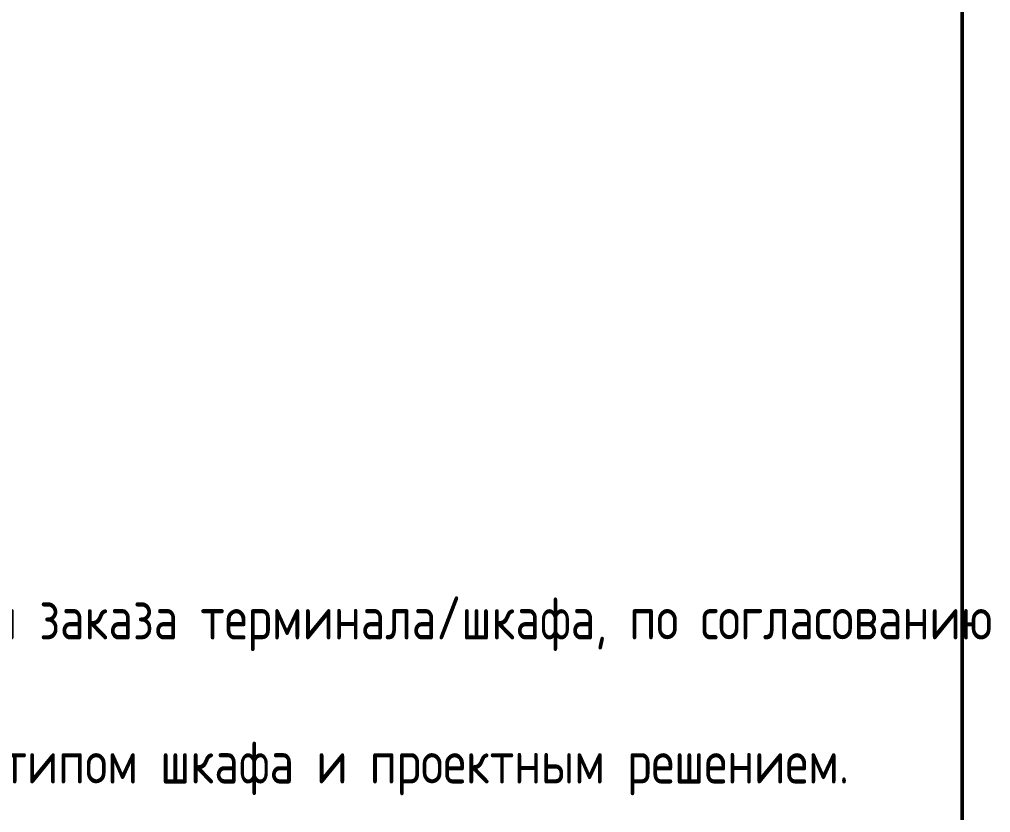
# Model space of a CAD drawing. Header units: millimetres. Extents: x -1036 to 3564, y -90 to 586.
# Drawn here: x 360.5 to 416.6, y 61 to 106.9 of the extents above; entities that cross this region are included whole.
import ezdxf

# ---------------------------------------------------------------- set-up
doc = ezdxf.new("R2010")
doc.units = ezdxf.units.MM
doc.styles.add('Gost_type_A', font='GOST_A.TTF')

# ---------------------------------------------------------------- blocks, each defined once
blk = doc.blocks.new('Формат_А3')
at = {"lineweight": 50}
blk.add_lwpolyline([(-400, 292), (-5, 292), (-5, 5), (-400, 5)], close=True, dxfattribs=at)

msp = doc.modelspace()

# ---------------------------------------------------------------- block references
at = {"color": 1}
msp.add_blockref('Формат_А3', (420, 0), dxfattribs=at)

# ---------------------------------------------------------------- texts
at = {"insert": (230, 62), "char_height": 2.5, "width": 187, "attachment_point": 7, "style": 'Gost_type_A'}
msp.add_mtext('\\A1;\\P\\P\\pxi2,t4,8;1.^IКонечное количество портов и тип интерфейсов определяется проектным решением и кодом заказа терминала/шкафа, по согласованию с производителем терминала/шкафа.\\P2.^IКонечное количество и функциональное назначение электронных клавиш ИЭУ определяется типом шкафа и проектным решением.', dxfattribs=at)

doc.saveas('drawing.dxf')
